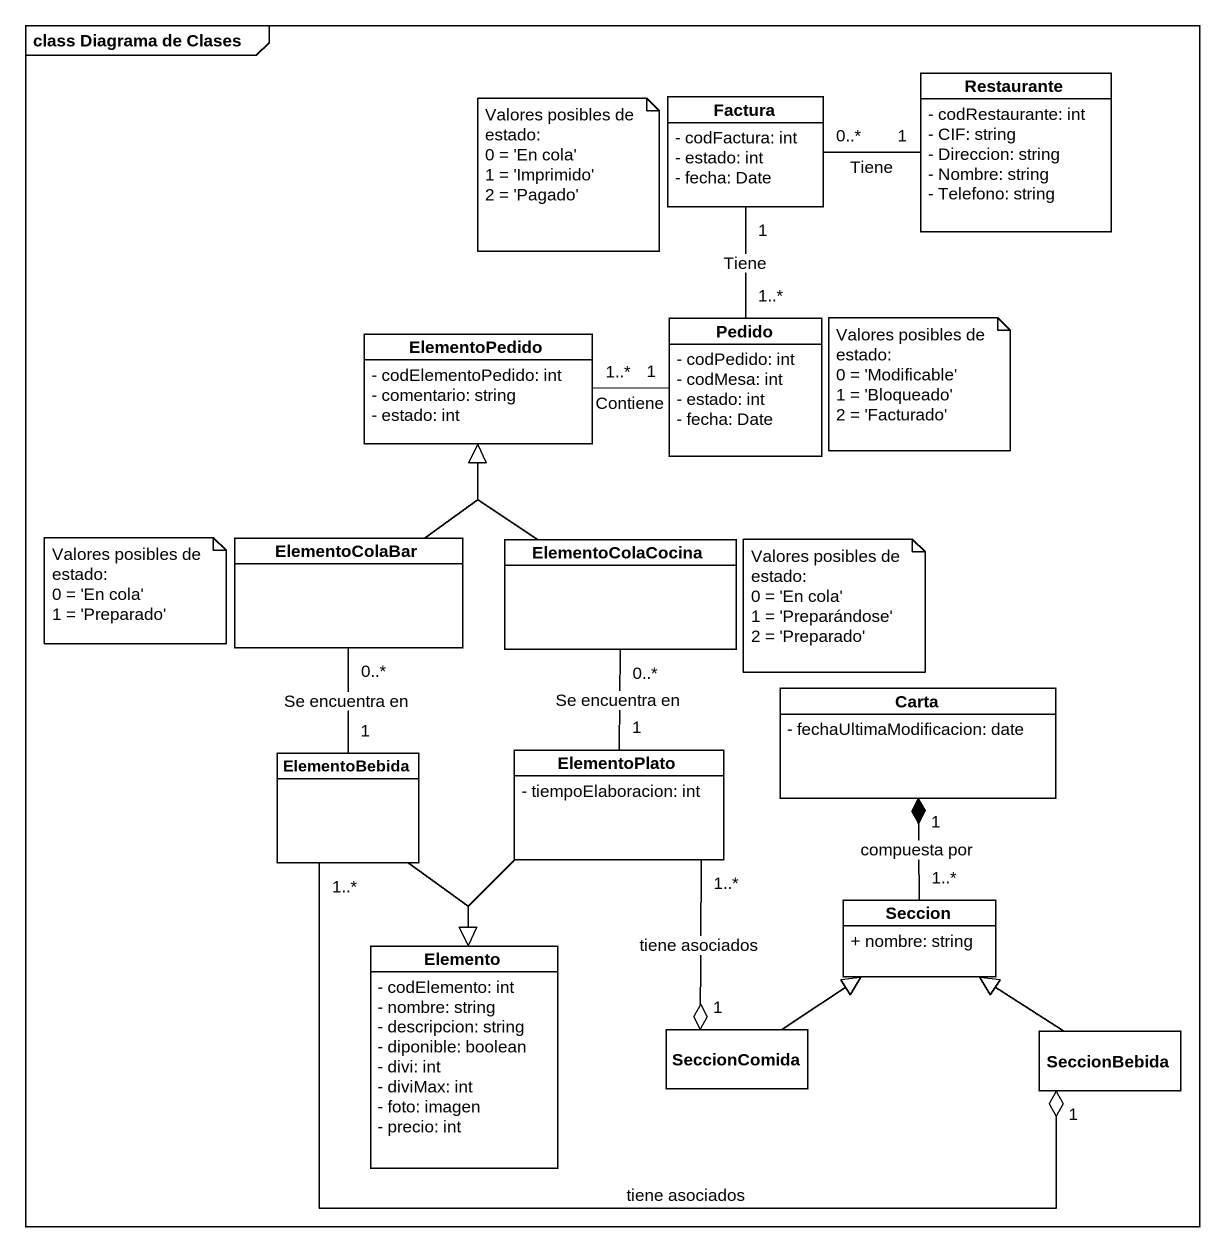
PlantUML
@startuml
mainframe class Diagrama de Clases
hide circle
hide empty members
skinparam classAttributeIconSize 0
class Factura {
  - codFactura: int
  - estado: int
  - fecha: Date
}
class Restaurante {
  - codRestaurante: int
  - CIF: string
  - Direccion: string
  - Nombre: string
  - Telefono: string
}
class ElementoPedido {
  - codElementoPedido: int
  - comentario: string
  - estado: int
}
class Pedido {
  - codPedido: int
  - codMesa: int
  - estado: int
  - fecha: Date
}
class ElementoColaBar
class ElementoColaCocina
class Carta {
  - fechaUltimaModificacion: date
}
class ElementoBebida
class ElementoPlato {
  - tiempoElaboracion: int
}
class Seccion {
  + nombre: string
}
class Elemento {
  - codElemento: int
  - nombre: string
  - descripcion: string
  - diponible: boolean
  - divi: int
  - diviMax: int
  - foto: imagen
  - precio: int
}
class SeccionComida
class SeccionBebida
Restaurante "1" -left- "0..*" Factura : Tiene
Pedido "1..*" -up- "1" Factura : Tiene
Pedido "1" -left- "1..*" ElementoPedido : Contiene
ElementoColaBar -up-|> ElementoPedido
ElementoColaCocina -up-|> ElementoPedido
ElementoBebida "1" -up- "0..*" ElementoColaBar : Se encuentra en
ElementoBebida --|> Elemento
ElementoBebida "1..*" -right-o "1" SeccionBebida : tiene asociados
ElementoPlato "1" -up- "0..*" ElementoColaCocina : Se encuentra en
ElementoPlato --|> Elemento
ElementoPlato "1..*" --o "1" SeccionComida : tiene asociados
Seccion "1..*" -up-* "1" Carta : compuesta por
SeccionComida -up-|> Seccion
SeccionBebida -up-|> Seccion
note as N1
  Valores posibles de estado:
  0 = 'En cola'
  1 = 'Imprimido'
  2 = 'Pagado'
end note
note as N2
  Valores posibles de estado:
  0 = 'Modificable'
  1 = 'Bloqueado'
  2 = 'Facturado'
end note
note as N3
  Valores posibles de estado:
  0 = 'En cola'
  1 = 'Preparado'
end note
note as N4
  Valores posibles de estado:
  0 = 'En cola'
  1 = 'Preparándose'
  2 = 'Preparado'
end note
@enduml
